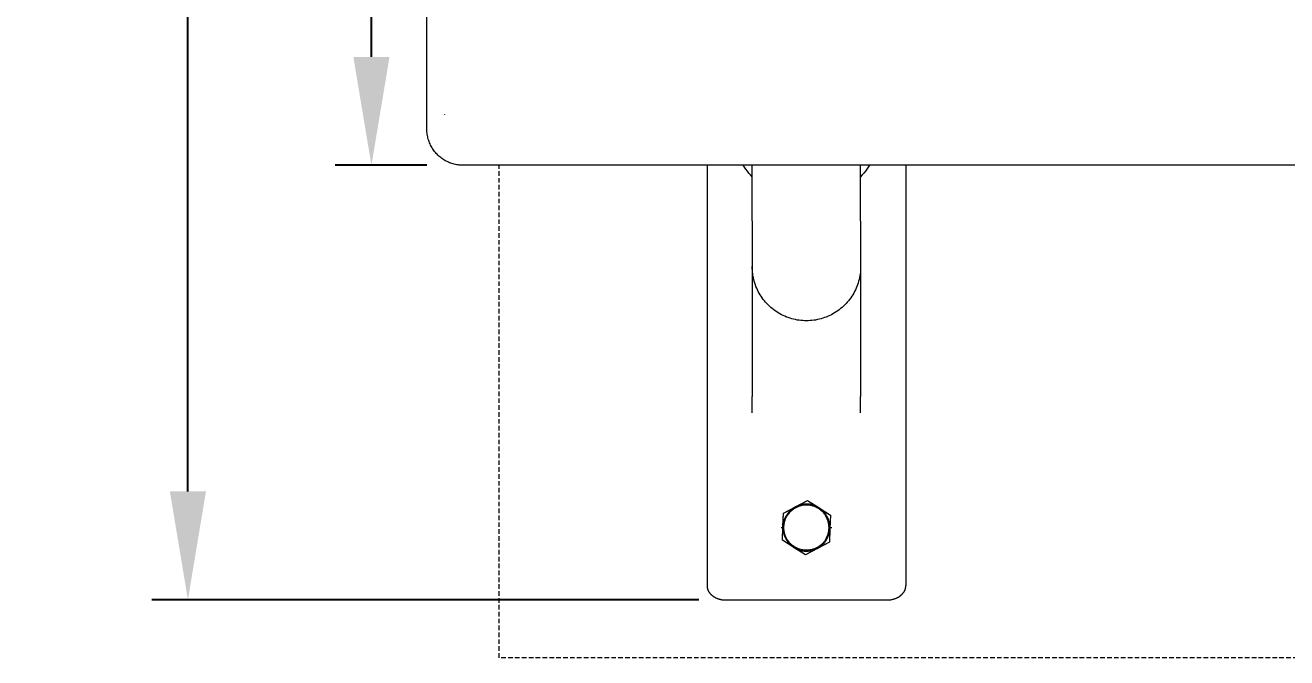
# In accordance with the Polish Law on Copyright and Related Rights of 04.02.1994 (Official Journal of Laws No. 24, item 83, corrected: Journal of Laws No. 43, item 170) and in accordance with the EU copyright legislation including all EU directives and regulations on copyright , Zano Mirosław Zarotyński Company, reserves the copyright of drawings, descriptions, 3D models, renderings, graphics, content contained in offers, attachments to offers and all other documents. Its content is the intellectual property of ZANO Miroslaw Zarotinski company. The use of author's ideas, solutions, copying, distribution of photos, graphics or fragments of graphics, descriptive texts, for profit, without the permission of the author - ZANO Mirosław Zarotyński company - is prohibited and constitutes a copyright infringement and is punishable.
# Model space of a CAD drawing. Header units: millimetres. Extents: x -779 to 3049, y 55 to 2500.
# Drawn here: x -719.5 to -370.5, y 116.7 to 291.7 of the extents above; entities that cross this region are included whole.
import ezdxf

# ---------------------------------------------------------------- set-up
doc = ezdxf.new("R2010")
doc.units = ezdxf.units.MM
doc.linetypes.add('HIDDEN', pattern=[1.905, 1.27, -0.635])
for name, color, linetype, lineweight in [('ZANO_R', 7, 'Continuous', 0), ('ZANO_R_przerywana', 7, 'HIDDEN', 0), ('ZANO_W', 1, 'Continuous', 0)]:
    doc.layers.add(name, color=color, linetype=linetype, lineweight=lineweight)
doc.styles.add('Arial', font='arial.ttf')
doc.styles.get("Standard").update_dxf_attribs({"font": 'ARIALUNI.TTF'})
doc.dimstyles.new('pl i ang', dxfattribs={"dimtxt": 50, "dimasz": 50, "dimexe": 1.25, "dimexo": 0.625, "dimgap": 10, "dimtad": 1, "dimtoh": 1, "dimtxsty": 'Standard', "dimcen": 2.5, "dimclrd": 1, "dimclre": 1, "dimclrt": 1, "dimadec": 0, "dimazin": 0, "dimtfac": 1, "dimtmove": 0, "dimatfit": 3, "dimfxl": 1, "dimarcsym": 1})

# ---------------------------------------------------------------- blocks, each defined once
blk = doc.blocks.new('*D390')
at = {"layer": 'ZANO_W', "color": 1, "lineweight": -2}
for p, q in [((-608.36, 616.98), (-633.7, 616.98)), ((-623.7, 282.91), (-623.7, 586.98)), ((-608.36, 252.91), (-633.7, 252.91))]:
    blk.add_line(p, q, dxfattribs=at)
at = {"layer": 'ZANO_W', "color": 1}
for points in [[(-618.7, 586.98), (-628.7, 586.98), (-623.7, 616.98)], [(-628.7, 282.91), (-618.7, 282.91), (-623.7, 252.91)]]:
    blk.add_solid(points, dxfattribs=at)
at = {"layer": 'ZANO_W', "color": 1, "insert": (-649.02, 434.95), "char_height": 30, "attachment_point": 5, "rotation": 90, "style": 'Arial'}
blk.add_mtext('364', dxfattribs=at)
blk = doc.blocks.new('*D391')
at = {"layer": 'ZANO_W', "color": 1, "lineweight": -2}
for p, q in [((-530.42, 792.66), (-684.47, 792.66)), ((-674.47, 162.66), (-674.47, 762.66)), ((-533.08, 132.66), (-684.47, 132.66))]:
    blk.add_line(p, q, dxfattribs=at)
at = {"layer": 'ZANO_W', "color": 1}
for points in [[(-669.47, 762.66), (-679.47, 762.66), (-674.47, 792.66)], [(-679.47, 162.66), (-669.47, 162.66), (-674.47, 132.66)]]:
    blk.add_solid(points, dxfattribs=at)
at = {"layer": 'ZANO_W', "color": 1, "insert": (-699.79, 462.66), "char_height": 30, "attachment_point": 5, "rotation": 90, "style": 'Arial'}
blk.add_mtext('660', dxfattribs=at)

msp = doc.modelspace()

# ---------------------------------------------------------------- linework, layer by layer
at = {"layer": 'ZANO_R'}
for p, q in [((-608.36, 266.35), (-608.36, 425.11)), ((-608.36, 262.87), (-608.36, 266.35)), ((-603.36, 266.91), (-603.36, 266.97)), ((-608.35, 262.53), (-608.36, 262.87)), ((-608.33, 262.18), (-608.35, 262.53)), ((-608.3, 261.83), (-608.33, 262.18)), ((-608.26, 261.49), (-608.3, 261.83)), ((-608.2, 261.14), (-608.26, 261.49)), ((-608.14, 260.8), (-608.2, 261.14)), ((-608.06, 260.46), (-608.14, 260.8)), ((-607.97, 260.12), (-608.06, 260.46)), ((-607.86, 259.79), (-607.97, 260.12)), ((-607.75, 259.46), (-607.86, 259.79)), ((-607.62, 259.14), (-607.75, 259.46)), ((-607.49, 258.82), (-607.62, 259.14)), ((-607.34, 258.5), (-607.49, 258.82)), ((-607.18, 258.19), (-607.34, 258.5)), ((-607.01, 257.89), (-607.18, 258.19)), ((-606.83, 257.59), (-607.01, 257.89)), ((-606.64, 257.3), (-606.83, 257.59)), ((-606.44, 257.01), (-606.64, 257.3)), ((-606.23, 256.73), (-606.44, 257.01)), ((-606.01, 256.46), (-606.23, 256.73)), ((-605.78, 256.2), (-606.01, 256.46)), ((-605.54, 255.95), (-605.78, 256.2)), ((-605.3, 255.7), (-605.54, 255.95)), ((-605.04, 255.46), (-605.3, 255.7)), ((-604.78, 255.24), (-605.04, 255.46)), ((-604.51, 255.02), (-604.78, 255.24)), ((-604.23, 254.81), (-604.51, 255.02)), ((-603.94, 254.61), (-604.23, 254.81)), ((-603.65, 254.42), (-603.94, 254.61)), ((-603.35, 254.24), (-603.65, 254.42)), ((-603.05, 254.07), (-603.35, 254.24)), ((-602.74, 253.91), (-603.05, 254.07)), ((-602.42, 253.77), (-602.74, 253.91)), ((-602.1, 253.63), (-602.42, 253.77)), ((-601.77, 253.51), (-602.1, 253.63)), ((-601.44, 253.4), (-601.77, 253.51)), ((-601.11, 253.29), (-601.44, 253.4)), ((-600.77, 253.21), (-601.11, 253.29)), ((-600.43, 253.13), (-600.77, 253.21)), ((-600.09, 253.06), (-600.43, 253.13)), ((-599.75, 253.01), (-600.09, 253.06)), ((-599.4, 252.97), (-599.75, 253.01)), ((-599.05, 252.94), (-599.4, 252.97)), ((-598.71, 252.92), (-599.05, 252.94)), ((-598.36, 252.91), (-598.71, 252.92)), ((-308.36, 252.91), (-598.36, 252.91)), ((-530.86, 252.91), (-530.86, 167.66)), ((-520.48, 252.35), (-520.85, 252.91)), ((-520.09, 251.8), (-520.48, 252.35)), ((-519.68, 251.27), (-520.09, 251.8)), ((-518.36, 237.5), (-518.36, 252.91)), ((-518.36, 237.5), (-518.36, 252.91)), ((-488.36, 237.5), (-488.36, 252.91)), ((-488.36, 237.5), (-488.36, 252.91)), ((-486.63, 251.8), (-487.04, 251.27)), ((-486.24, 252.35), (-486.63, 251.8)), ((-485.87, 252.91), (-486.24, 252.35)), ((-475.86, 252.91), (-475.86, 167.66)), ((-519.26, 250.74), (-519.68, 251.27)), ((-518.82, 250.23), (-519.26, 250.74)), ((-518.36, 249.74), (-518.82, 250.23)), ((-487.9, 250.23), (-488.36, 249.74)), ((-487.46, 250.74), (-487.9, 250.23)), ((-487.04, 251.27), (-487.46, 250.74)), ((-518.36, 237.46), (-518.36, 224.88)), ((-488.36, 237.46), (-488.36, 224.88)), ((-518.35, 224.37), (-518.36, 224.88)), ((-518.36, 224.88), (-518.36, 188.95)), ((-518.32, 223.86), (-518.35, 224.37)), ((-518.28, 223.35), (-518.32, 223.86)), ((-488.39, 223.86), (-488.44, 223.35)), ((-488.37, 224.37), (-488.39, 223.86)), ((-488.36, 224.88), (-488.37, 224.37)), ((-488.36, 224.78), (-488.36, 188.95)), ((-518.22, 222.84), (-518.28, 223.35)), ((-518.14, 222.33), (-518.22, 222.84)), ((-518.04, 221.83), (-518.14, 222.33)), ((-517.93, 221.33), (-518.04, 221.83)), ((-517.8, 220.83), (-517.93, 221.33)), ((-517.66, 220.34), (-517.8, 220.83)), ((-517.49, 219.86), (-517.66, 220.34)), ((-489.06, 220.34), (-489.22, 219.86)), ((-488.91, 220.83), (-489.06, 220.34)), ((-488.78, 221.33), (-488.91, 220.83)), ((-488.67, 221.83), (-488.78, 221.33)), ((-488.58, 222.33), (-488.67, 221.83)), ((-488.5, 222.84), (-488.58, 222.33)), ((-488.44, 223.35), (-488.5, 222.84)), ((-517.31, 219.38), (-517.49, 219.86)), ((-517.12, 218.91), (-517.31, 219.38)), ((-516.9, 218.44), (-517.12, 218.91)), ((-516.68, 217.98), (-516.9, 218.44)), ((-516.43, 217.53), (-516.68, 217.98)), ((-516.17, 217.09), (-516.43, 217.53)), ((-515.9, 216.66), (-516.17, 217.09)), ((-515.61, 216.23), (-515.9, 216.66)), ((-490.82, 216.66), (-491.1, 216.23)), ((-490.54, 217.09), (-490.82, 216.66)), ((-490.28, 217.53), (-490.54, 217.09)), ((-490.04, 217.98), (-490.28, 217.53)), ((-489.81, 218.44), (-490.04, 217.98)), ((-489.6, 218.91), (-489.81, 218.44)), ((-489.4, 219.38), (-489.6, 218.91)), ((-489.22, 219.86), (-489.4, 219.38)), ((-515.31, 215.82), (-515.61, 216.23)), ((-514.99, 215.42), (-515.31, 215.82)), ((-514.66, 215.02), (-514.99, 215.42)), ((-514.32, 214.64), (-514.66, 215.02)), ((-513.96, 214.28), (-514.32, 214.64)), ((-513.6, 213.92), (-513.96, 214.28)), ((-513.22, 213.58), (-513.6, 213.92)), ((-512.82, 213.25), (-513.22, 213.58)), ((-512.42, 212.93), (-512.82, 213.25)), ((-512.01, 212.63), (-512.42, 212.93)), ((-494.29, 212.93), (-494.71, 212.63)), ((-493.89, 213.25), (-494.29, 212.93)), ((-493.5, 213.58), (-493.89, 213.25)), ((-493.12, 213.92), (-493.5, 213.58)), ((-492.75, 214.28), (-493.12, 213.92)), ((-492.4, 214.64), (-492.75, 214.28)), ((-492.05, 215.02), (-492.4, 214.64)), ((-491.72, 215.42), (-492.05, 215.02)), ((-491.41, 215.82), (-491.72, 215.42)), ((-491.1, 216.23), (-491.41, 215.82)), ((-511.58, 212.34), (-512.01, 212.63)), ((-511.15, 212.07), (-511.58, 212.34)), ((-510.71, 211.81), (-511.15, 212.07)), ((-510.26, 211.56), (-510.71, 211.81)), ((-509.8, 211.34), (-510.26, 211.56)), ((-509.33, 211.12), (-509.8, 211.34)), ((-508.86, 210.93), (-509.33, 211.12)), ((-508.38, 210.75), (-508.86, 210.93)), ((-507.9, 210.58), (-508.38, 210.75)), ((-507.41, 210.44), (-507.9, 210.58)), ((-506.91, 210.31), (-507.41, 210.44)), ((-506.41, 210.2), (-506.91, 210.31)), ((-505.91, 210.1), (-506.41, 210.2)), ((-505.4, 210.02), (-505.91, 210.1)), ((-504.89, 209.96), (-505.4, 210.02)), ((-504.38, 209.92), (-504.89, 209.96)), ((-503.87, 209.89), (-504.38, 209.92)), ((-503.36, 209.88), (-503.87, 209.89)), ((-502.85, 209.89), (-503.36, 209.88)), ((-502.33, 209.92), (-502.85, 209.89)), ((-501.82, 209.96), (-502.33, 209.92)), ((-501.32, 210.02), (-501.82, 209.96)), ((-500.81, 210.1), (-501.32, 210.02)), ((-500.31, 210.2), (-500.81, 210.1)), ((-499.81, 210.31), (-500.31, 210.2)), ((-499.31, 210.44), (-499.81, 210.31)), ((-498.82, 210.58), (-499.31, 210.44)), ((-498.33, 210.75), (-498.82, 210.58)), ((-497.86, 210.93), (-498.33, 210.75)), ((-497.38, 211.12), (-497.86, 210.93)), ((-496.92, 211.34), (-497.38, 211.12)), ((-496.46, 211.56), (-496.92, 211.34)), ((-496.01, 211.81), (-496.46, 211.56)), ((-495.56, 212.07), (-496.01, 211.81)), ((-495.13, 212.34), (-495.56, 212.07)), ((-494.71, 212.63), (-495.13, 212.34)), ((-518.36, 184.38), (-518.36, 188.95)), ((-488.36, 184.38), (-488.36, 188.95)), ((-530.86, 167.66), (-530.86, 136.66)), ((-475.86, 167.66), (-475.86, 136.66)), ((-509.7, 156.67), (-506.38, 158.41)), ((-509.7, 156.67), (-506.47, 158.36)), ((-508.12, 157.08), (-508.26, 156.92)), ((-508.12, 157.08), (-508.26, 156.92)), ((-507.96, 157.24), (-508.12, 157.08)), ((-507.96, 157.24), (-508.12, 157.08)), ((-507.81, 157.39), (-507.96, 157.24)), ((-507.81, 157.39), (-507.96, 157.24)), ((-507.7, 157.15), (-507.85, 157)), ((-507.64, 157.54), (-507.81, 157.39)), ((-507.64, 157.54), (-507.81, 157.39)), ((-507.55, 157.3), (-507.7, 157.15)), ((-507.48, 157.68), (-507.64, 157.54)), ((-507.48, 157.68), (-507.64, 157.54)), ((-507.38, 157.44), (-507.55, 157.3)), ((-507.31, 157.82), (-507.48, 157.68)), ((-507.31, 157.82), (-507.48, 157.68)), ((-507.22, 157.57), (-507.38, 157.44)), ((-507.13, 157.95), (-507.31, 157.82)), ((-507.13, 157.95), (-507.31, 157.82)), ((-507.05, 157.7), (-507.22, 157.57)), ((-506.95, 158.08), (-507.13, 157.95)), ((-506.95, 158.08), (-507.13, 157.95)), ((-506.87, 157.82), (-507.05, 157.7)), ((-506.76, 158.19), (-506.95, 158.08)), ((-506.76, 158.19), (-506.95, 158.08)), ((-506.7, 157.94), (-506.87, 157.82)), ((-506.57, 158.31), (-506.76, 158.19)), ((-506.57, 158.31), (-506.76, 158.19)), ((-506.51, 158.05), (-506.7, 157.94)), ((-506.38, 158.41), (-506.57, 158.31)), ((-506.38, 158.41), (-506.57, 158.31)), ((-506.33, 158.16), (-506.51, 158.05)), ((-506.38, 158.41), (-503.06, 160.16)), ((-506.18, 158.51), (-506.38, 158.41)), ((-506.18, 158.51), (-506.38, 158.41)), ((-506.14, 158.25), (-506.33, 158.16)), ((-506.29, 158.46), (-503.06, 160.16)), ((-505.99, 158.6), (-506.18, 158.51)), ((-505.99, 158.6), (-506.18, 158.51)), ((-505.95, 158.35), (-506.14, 158.25)), ((-505.78, 158.69), (-505.99, 158.6)), ((-505.78, 158.69), (-505.99, 158.6)), ((-505.75, 158.43), (-505.95, 158.35)), ((-505.58, 158.77), (-505.78, 158.69)), ((-505.58, 158.77), (-505.78, 158.69)), ((-505.55, 158.51), (-505.75, 158.43)), ((-505.37, 158.84), (-505.58, 158.77)), ((-505.37, 158.84), (-505.58, 158.77)), ((-505.35, 158.58), (-505.55, 158.51)), ((-505.16, 158.9), (-505.37, 158.84)), ((-505.16, 158.9), (-505.37, 158.84)), ((-505.15, 158.64), (-505.35, 158.58)), ((-504.95, 158.96), (-505.16, 158.9)), ((-504.95, 158.96), (-505.16, 158.9)), ((-504.94, 158.7), (-505.15, 158.64)), ((-504.73, 159.01), (-504.95, 158.96)), ((-504.73, 159.01), (-504.95, 158.96)), ((-504.73, 158.75), (-504.94, 158.7)), ((-504.52, 159.05), (-504.73, 159.01)), ((-504.52, 159.05), (-504.73, 159.01)), ((-504.52, 158.8), (-504.73, 158.75)), ((-504.3, 159.09), (-504.52, 159.05)), ((-504.3, 159.09), (-504.52, 159.05)), ((-504.31, 158.83), (-504.52, 158.8)), ((-504.1, 158.86), (-504.31, 158.83)), ((-504.09, 159.12), (-504.3, 159.09)), ((-504.09, 159.12), (-504.3, 159.09)), ((-503.89, 158.88), (-504.1, 158.86)), ((-503.87, 159.14), (-504.09, 159.12)), ((-503.87, 159.14), (-504.09, 159.12)), ((-503.68, 158.9), (-503.89, 158.88)), ((-503.65, 159.15), (-503.87, 159.14)), ((-503.65, 159.15), (-503.87, 159.14)), ((-503.46, 158.91), (-503.68, 158.9)), ((-503.43, 159.16), (-503.65, 159.15)), ((-503.43, 159.16), (-503.65, 159.15)), ((-503.25, 158.91), (-503.46, 158.91)), ((-503.21, 159.15), (-503.43, 159.16)), ((-503.21, 159.15), (-503.43, 159.16)), ((-503.04, 158.9), (-503.25, 158.91)), ((-502.99, 159.15), (-503.21, 159.15)), ((-502.99, 159.15), (-503.21, 159.15)), ((-503.06, 160.16), (-499.97, 158.21)), ((-503.06, 160.16), (-499.89, 158.15)), ((-502.82, 158.88), (-503.04, 158.9)), ((-502.77, 159.13), (-502.99, 159.15)), ((-502.77, 159.13), (-502.99, 159.15)), ((-502.61, 158.86), (-502.82, 158.88)), ((-502.55, 159.11), (-502.77, 159.13)), ((-502.55, 159.11), (-502.77, 159.13)), ((-502.4, 158.83), (-502.61, 158.86)), ((-502.33, 159.07), (-502.55, 159.11)), ((-502.33, 159.07), (-502.55, 159.11)), ((-502.19, 158.8), (-502.4, 158.83)), ((-502.12, 159.04), (-502.33, 159.07)), ((-502.12, 159.04), (-502.33, 159.07)), ((-501.98, 158.75), (-502.19, 158.8)), ((-501.9, 158.99), (-502.12, 159.04)), ((-501.9, 158.99), (-502.12, 159.04)), ((-501.77, 158.7), (-501.98, 158.75)), ((-501.69, 158.94), (-501.9, 158.99)), ((-501.69, 158.94), (-501.9, 158.99)), ((-501.57, 158.64), (-501.77, 158.7)), ((-501.48, 158.88), (-501.69, 158.94)), ((-501.48, 158.88), (-501.69, 158.94)), ((-501.37, 158.58), (-501.57, 158.64)), ((-501.27, 158.81), (-501.48, 158.88)), ((-501.27, 158.81), (-501.48, 158.88)), ((-501.16, 158.51), (-501.37, 158.58)), ((-501.06, 158.74), (-501.27, 158.81)), ((-501.06, 158.74), (-501.27, 158.81)), ((-500.97, 158.43), (-501.16, 158.51)), ((-500.86, 158.66), (-501.06, 158.74)), ((-500.86, 158.66), (-501.06, 158.74)), ((-500.77, 158.35), (-500.97, 158.43)), ((-500.66, 158.57), (-500.86, 158.66)), ((-500.66, 158.57), (-500.86, 158.66)), ((-500.58, 158.25), (-500.77, 158.35)), ((-500.46, 158.47), (-500.66, 158.57)), ((-500.46, 158.47), (-500.66, 158.57)), ((-500.39, 158.16), (-500.58, 158.25)), ((-500.26, 158.37), (-500.46, 158.47)), ((-500.26, 158.37), (-500.46, 158.47)), ((-500.2, 158.05), (-500.39, 158.16)), ((-500.07, 158.27), (-500.26, 158.37)), ((-500.07, 158.27), (-500.26, 158.37)), ((-500.02, 157.94), (-500.2, 158.05)), ((-499.89, 158.15), (-500.07, 158.27)), ((-499.89, 158.15), (-500.07, 158.27)), ((-499.84, 157.82), (-500.02, 157.94)), ((-499.7, 158.03), (-499.89, 158.15)), ((-499.89, 158.15), (-496.71, 156.15)), ((-499.7, 158.03), (-499.89, 158.15)), ((-499.67, 157.7), (-499.84, 157.82)), ((-499.8, 158.1), (-496.71, 156.15)), ((-499.52, 157.9), (-499.7, 158.03)), ((-499.52, 157.9), (-499.7, 158.03)), ((-499.5, 157.57), (-499.67, 157.7)), ((-499.35, 157.77), (-499.52, 157.9)), ((-499.35, 157.77), (-499.52, 157.9)), ((-499.33, 157.44), (-499.5, 157.57)), ((-499.18, 157.63), (-499.35, 157.77)), ((-499.18, 157.63), (-499.35, 157.77)), ((-499.17, 157.3), (-499.33, 157.44)), ((-499.01, 157.49), (-499.18, 157.63)), ((-499.01, 157.49), (-499.18, 157.63)), ((-499.01, 157.15), (-499.17, 157.3)), ((-498.85, 157.34), (-499.01, 157.49)), ((-498.85, 157.34), (-499.01, 157.49)), ((-498.86, 157), (-499.01, 157.15)), ((-498.7, 157.18), (-498.85, 157.34)), ((-498.7, 157.18), (-498.85, 157.34)), ((-498.55, 157.02), (-498.7, 157.18)), ((-498.55, 157.02), (-498.7, 157.18)), ((-509.85, 153.02), (-509.7, 156.67)), ((-509.85, 152.92), (-509.7, 156.67)), ((-509.79, 153.57), (-509.82, 153.35)), ((-509.79, 153.57), (-509.82, 153.35)), ((-509.76, 153.79), (-509.79, 153.57)), ((-509.76, 153.79), (-509.79, 153.57)), ((-509.72, 154), (-509.76, 153.79)), ((-509.72, 154), (-509.76, 153.79)), ((-509.67, 154.22), (-509.72, 154)), ((-509.67, 154.22), (-509.72, 154)), ((-509.61, 154.43), (-509.67, 154.22)), ((-509.61, 154.43), (-509.67, 154.22)), ((-509.55, 154.64), (-509.61, 154.43)), ((-509.55, 154.64), (-509.61, 154.43)), ((-509.56, 153.4), (-509.53, 153.61)), ((-509.48, 154.85), (-509.55, 154.64)), ((-509.48, 154.85), (-509.55, 154.64)), ((-509.53, 153.61), (-509.5, 153.82)), ((-509.5, 153.82), (-509.45, 154.03)), ((-509.4, 155.05), (-509.48, 154.85)), ((-509.4, 155.05), (-509.48, 154.85)), ((-509.45, 154.03), (-509.4, 154.24)), ((-509.32, 155.26), (-509.4, 155.05)), ((-509.32, 155.26), (-509.4, 155.05)), ((-509.4, 154.24), (-509.35, 154.45)), ((-509.35, 154.45), (-509.28, 154.65)), ((-509.22, 155.46), (-509.32, 155.26)), ((-509.22, 155.46), (-509.32, 155.26)), ((-509.28, 154.65), (-509.21, 154.85)), ((-509.13, 155.65), (-509.22, 155.46)), ((-509.13, 155.65), (-509.22, 155.46)), ((-509.21, 154.85), (-509.13, 155.05)), ((-509.02, 155.85), (-509.13, 155.65)), ((-509.02, 155.85), (-509.13, 155.65)), ((-509.13, 155.05), (-509.05, 155.24)), ((-509.05, 155.24), (-508.96, 155.44)), ((-508.91, 156.03), (-509.02, 155.85)), ((-508.91, 156.03), (-509.02, 155.85)), ((-508.96, 155.44), (-508.86, 155.63)), ((-508.79, 156.22), (-508.91, 156.03)), ((-508.79, 156.22), (-508.91, 156.03)), ((-508.86, 155.63), (-508.75, 155.81)), ((-508.67, 156.4), (-508.79, 156.22)), ((-508.67, 156.4), (-508.79, 156.22)), ((-508.75, 155.81), (-508.64, 155.99)), ((-508.54, 156.58), (-508.67, 156.4)), ((-508.54, 156.58), (-508.67, 156.4)), ((-508.52, 156.17), (-508.64, 155.99)), ((-508.41, 156.75), (-508.54, 156.58)), ((-508.41, 156.75), (-508.54, 156.58)), ((-508.4, 156.35), (-508.52, 156.17)), ((-508.26, 156.92), (-508.41, 156.75)), ((-508.26, 156.92), (-508.41, 156.75)), ((-508.27, 156.52), (-508.4, 156.35)), ((-508.14, 156.68), (-508.27, 156.52)), ((-508, 156.84), (-508.14, 156.68)), ((-507.85, 157), (-508, 156.84)), ((-498.72, 156.84), (-498.86, 157)), ((-498.58, 156.68), (-498.72, 156.84)), ((-498.44, 156.52), (-498.58, 156.68)), ((-498.4, 156.86), (-498.55, 157.02)), ((-498.4, 156.86), (-498.55, 157.02)), ((-498.31, 156.35), (-498.44, 156.52)), ((-498.26, 156.69), (-498.4, 156.86)), ((-498.26, 156.69), (-498.4, 156.86)), ((-498.19, 156.17), (-498.31, 156.35)), ((-498.13, 156.52), (-498.26, 156.69)), ((-498.13, 156.52), (-498.26, 156.69)), ((-498.07, 155.99), (-498.19, 156.17)), ((-498, 156.34), (-498.13, 156.52)), ((-498, 156.34), (-498.13, 156.52)), ((-497.96, 155.81), (-498.07, 155.99)), ((-497.88, 156.15), (-498, 156.34)), ((-497.88, 156.15), (-498, 156.34)), ((-497.86, 155.63), (-497.96, 155.81)), ((-497.76, 155.97), (-497.88, 156.15)), ((-497.76, 155.97), (-497.88, 156.15)), ((-497.76, 155.44), (-497.86, 155.63)), ((-497.66, 155.78), (-497.76, 155.97)), ((-497.66, 155.78), (-497.76, 155.97)), ((-497.67, 155.24), (-497.76, 155.44)), ((-497.58, 155.05), (-497.67, 155.24)), ((-497.55, 155.58), (-497.66, 155.78)), ((-497.55, 155.58), (-497.66, 155.78)), ((-497.51, 154.85), (-497.58, 155.05)), ((-497.46, 155.38), (-497.55, 155.58)), ((-497.46, 155.38), (-497.55, 155.58)), ((-497.43, 154.65), (-497.51, 154.85)), ((-497.37, 155.18), (-497.46, 155.38)), ((-497.37, 155.18), (-497.46, 155.38)), ((-497.37, 154.44), (-497.43, 154.65)), ((-497.29, 154.98), (-497.37, 155.18)), ((-497.29, 154.98), (-497.37, 155.18)), ((-497.31, 154.24), (-497.37, 154.44)), ((-497.26, 154.03), (-497.31, 154.24)), ((-497.21, 154.77), (-497.29, 154.98)), ((-497.21, 154.77), (-497.29, 154.98)), ((-497.22, 153.82), (-497.26, 154.03)), ((-497.18, 153.61), (-497.22, 153.82)), ((-497.14, 154.56), (-497.21, 154.77)), ((-497.14, 154.56), (-497.21, 154.77)), ((-497.15, 153.4), (-497.18, 153.61)), ((-497.08, 154.35), (-497.14, 154.56)), ((-497.08, 154.35), (-497.14, 154.56)), ((-497.03, 154.14), (-497.08, 154.35)), ((-497.03, 154.14), (-497.08, 154.35)), ((-496.98, 153.93), (-497.03, 154.14)), ((-496.98, 153.93), (-497.03, 154.14)), ((-496.94, 153.71), (-496.98, 153.93)), ((-496.94, 153.71), (-496.98, 153.93)), ((-496.91, 153.49), (-496.94, 153.71)), ((-496.91, 153.49), (-496.94, 153.71)), ((-496.71, 156.15), (-496.86, 152.5)), ((-496.71, 156.15), (-496.86, 152.4)), ((-510.36, 152.66), (-509.86, 152.66)), ((-510.36, 152.66), (-509.86, 152.66)), ((-510, 149.17), (-509.85, 152.92)), ((-510, 149.17), (-509.86, 152.81)), ((-509.85, 152.92), (-509.86, 152.7)), ((-509.85, 152.92), (-509.86, 152.7)), ((-509.86, 152.7), (-509.86, 152.48)), ((-509.86, 152.7), (-509.86, 152.48)), ((-509.86, 152.48), (-509.85, 152.26)), ((-509.86, 152.48), (-509.85, 152.26)), ((-509.84, 153.13), (-509.85, 152.92)), ((-509.84, 153.13), (-509.85, 152.92)), ((-509.85, 152.26), (-509.83, 152.04)), ((-509.85, 152.26), (-509.83, 152.04)), ((-509.82, 153.35), (-509.84, 153.13)), ((-509.82, 153.35), (-509.84, 153.13)), ((-509.83, 152.04), (-509.8, 151.82)), ((-509.83, 152.04), (-509.8, 151.82)), ((-509.8, 151.82), (-509.77, 151.6)), ((-509.8, 151.82), (-509.77, 151.6)), ((-509.77, 151.6), (-509.73, 151.39)), ((-509.77, 151.6), (-509.73, 151.39)), ((-509.73, 151.39), (-509.69, 151.17)), ((-509.73, 151.39), (-509.69, 151.17)), ((-509.69, 151.17), (-509.63, 150.96)), ((-509.69, 151.17), (-509.63, 150.96)), ((-509.63, 150.96), (-509.57, 150.75)), ((-509.63, 150.96), (-509.57, 150.75)), ((-509.61, 152.76), (-509.6, 152.98)), ((-509.61, 152.55), (-509.61, 152.76)), ((-509.6, 152.34), (-509.61, 152.55)), ((-509.6, 152.98), (-509.59, 153.19)), ((-509.59, 152.12), (-509.6, 152.34)), ((-509.59, 153.19), (-509.56, 153.4)), ((-509.56, 151.91), (-509.59, 152.12)), ((-509.57, 150.75), (-509.5, 150.54)), ((-509.57, 150.75), (-509.5, 150.54)), ((-509.53, 151.7), (-509.56, 151.91)), ((-509.5, 151.49), (-509.53, 151.7)), ((-509.45, 151.28), (-509.5, 151.49)), ((-509.5, 150.54), (-509.43, 150.33)), ((-509.5, 150.54), (-509.43, 150.33)), ((-509.4, 151.07), (-509.45, 151.28)), ((-509.43, 150.33), (-509.35, 150.13)), ((-509.43, 150.33), (-509.35, 150.13)), ((-509.35, 150.87), (-509.4, 151.07)), ((-509.28, 150.66), (-509.35, 150.87)), ((-509.35, 150.13), (-509.26, 149.93)), ((-509.35, 150.13), (-509.26, 149.93)), ((-509.21, 150.46), (-509.28, 150.66)), ((-509.13, 150.26), (-509.21, 150.46)), ((-509.05, 150.07), (-509.13, 150.26)), ((-497.67, 150.07), (-497.58, 150.26)), ((-497.58, 150.26), (-497.51, 150.46)), ((-497.51, 150.46), (-497.43, 150.66)), ((-497.43, 150.66), (-497.37, 150.87)), ((-497.4, 150.06), (-497.32, 150.26)), ((-497.4, 150.06), (-497.32, 150.26)), ((-497.37, 150.87), (-497.31, 151.07)), ((-497.32, 150.26), (-497.24, 150.46)), ((-497.32, 150.26), (-497.24, 150.46)), ((-497.31, 151.07), (-497.26, 151.28)), ((-497.26, 151.28), (-497.22, 151.49)), ((-497.24, 150.46), (-497.17, 150.67)), ((-497.24, 150.46), (-497.17, 150.67)), ((-497.22, 151.49), (-497.18, 151.7)), ((-497.18, 151.7), (-497.15, 151.91)), ((-497.17, 150.67), (-497.1, 150.88)), ((-497.17, 150.67), (-497.1, 150.88)), ((-497.13, 153.19), (-497.15, 153.4)), ((-497.15, 151.91), (-497.13, 152.12)), ((-497.12, 152.98), (-497.13, 153.19)), ((-497.13, 152.12), (-497.12, 152.34)), ((-497.11, 152.76), (-497.12, 152.98)), ((-497.12, 152.34), (-497.11, 152.55)), ((-497.11, 152.55), (-497.11, 152.76)), ((-497.1, 150.88), (-497.05, 151.09)), ((-497.1, 150.88), (-497.05, 151.09)), ((-497.05, 151.09), (-497, 151.31)), ((-497.05, 151.09), (-497, 151.31)), ((-496.86, 152.4), (-497.01, 148.65)), ((-496.87, 152.29), (-497.01, 148.65)), ((-497, 151.31), (-496.96, 151.52)), ((-497, 151.31), (-496.96, 151.52)), ((-496.96, 151.52), (-496.92, 151.74)), ((-496.96, 151.52), (-496.92, 151.74)), ((-496.92, 151.74), (-496.9, 151.96)), ((-496.92, 151.74), (-496.9, 151.96)), ((-496.89, 153.27), (-496.91, 153.49)), ((-496.89, 153.27), (-496.91, 153.49)), ((-496.9, 151.96), (-496.88, 152.18)), ((-496.9, 151.96), (-496.88, 152.18)), ((-496.87, 153.05), (-496.89, 153.27)), ((-496.87, 153.05), (-496.89, 153.27)), ((-496.88, 152.18), (-496.86, 152.4)), ((-496.88, 152.18), (-496.86, 152.4)), ((-496.86, 152.84), (-496.87, 153.05)), ((-496.86, 152.84), (-496.87, 153.05)), ((-496.86, 152.62), (-496.86, 152.84)), ((-496.86, 152.62), (-496.86, 152.84)), ((-496.86, 152.4), (-496.86, 152.62)), ((-496.86, 152.4), (-496.86, 152.62)), ((-496.85, 152.66), (-496.36, 152.66)), ((-496.85, 152.66), (-496.36, 152.66)), ((-506.92, 147.22), (-510, 149.17)), ((-506.83, 147.16), (-510, 149.17)), ((-509.26, 149.93), (-509.16, 149.73)), ((-509.26, 149.93), (-509.16, 149.73)), ((-509.16, 149.73), (-509.06, 149.54)), ((-509.16, 149.73), (-509.06, 149.54)), ((-509.06, 149.54), (-508.95, 149.35)), ((-509.06, 149.54), (-508.95, 149.35)), ((-508.96, 149.88), (-509.05, 150.07)), ((-508.86, 149.69), (-508.96, 149.88)), ((-508.95, 149.35), (-508.84, 149.16)), ((-508.95, 149.35), (-508.84, 149.16)), ((-508.75, 149.5), (-508.86, 149.69)), ((-508.84, 149.16), (-508.72, 148.98)), ((-508.84, 149.16), (-508.72, 148.98)), ((-508.64, 149.32), (-508.75, 149.5)), ((-508.72, 148.98), (-508.59, 148.8)), ((-508.72, 148.98), (-508.59, 148.8)), ((-508.53, 149.14), (-508.64, 149.32)), ((-508.59, 148.8), (-508.46, 148.62)), ((-508.59, 148.8), (-508.46, 148.62)), ((-508.4, 148.97), (-508.53, 149.14)), ((-508.46, 148.62), (-508.32, 148.45)), ((-508.46, 148.62), (-508.32, 148.45)), ((-508.27, 148.8), (-508.4, 148.97)), ((-508.32, 148.45), (-508.17, 148.29)), ((-508.32, 148.45), (-508.17, 148.29)), ((-508.14, 148.63), (-508.27, 148.8)), ((-508.17, 148.29), (-508.02, 148.13)), ((-508.17, 148.29), (-508.02, 148.13)), ((-508, 148.47), (-508.14, 148.63)), ((-508.02, 148.13), (-507.87, 147.97)), ((-508.02, 148.13), (-507.87, 147.97)), ((-507.85, 148.31), (-508, 148.47)), ((-507.87, 147.97), (-507.7, 147.82)), ((-507.87, 147.97), (-507.7, 147.82)), ((-507.7, 148.16), (-507.85, 148.31)), ((-507.55, 148.02), (-507.7, 148.16)), ((-507.7, 147.82), (-507.54, 147.68)), ((-507.7, 147.82), (-507.54, 147.68)), ((-507.39, 147.88), (-507.55, 148.02)), ((-507.54, 147.68), (-507.37, 147.54)), ((-507.54, 147.68), (-507.37, 147.54)), ((-507.22, 147.74), (-507.39, 147.88)), ((-507.37, 147.54), (-507.19, 147.41)), ((-507.37, 147.54), (-507.19, 147.41)), ((-507.05, 147.61), (-507.22, 147.74)), ((-507.19, 147.41), (-507.01, 147.28)), ((-507.19, 147.41), (-507.01, 147.28)), ((-506.88, 147.49), (-507.05, 147.61)), ((-507.01, 147.28), (-506.83, 147.16)), ((-507.01, 147.28), (-506.83, 147.16)), ((-506.7, 147.37), (-506.88, 147.49)), ((-506.83, 147.16), (-506.64, 147.05)), ((-503.66, 145.16), (-506.83, 147.16)), ((-506.83, 147.16), (-506.64, 147.05)), ((-503.66, 145.16), (-506.74, 147.11)), ((-506.51, 147.26), (-506.7, 147.37)), ((-506.64, 147.05), (-506.45, 146.94)), ((-506.64, 147.05), (-506.45, 146.94)), ((-506.33, 147.16), (-506.51, 147.26)), ((-506.45, 146.94), (-506.26, 146.84)), ((-506.45, 146.94), (-506.26, 146.84)), ((-506.14, 147.06), (-506.33, 147.16)), ((-506.26, 146.84), (-506.06, 146.74)), ((-506.26, 146.84), (-506.06, 146.74)), ((-505.95, 146.97), (-506.14, 147.06)), ((-506.06, 146.74), (-505.86, 146.66)), ((-506.06, 146.74), (-505.86, 146.66)), ((-505.75, 146.88), (-505.95, 146.97)), ((-505.86, 146.66), (-505.65, 146.57)), ((-505.86, 146.66), (-505.65, 146.57)), ((-505.55, 146.8), (-505.75, 146.88)), ((-505.35, 146.73), (-505.55, 146.8)), ((-505.15, 146.67), (-505.35, 146.73)), ((-504.94, 146.61), (-505.15, 146.67)), ((-504.73, 146.56), (-504.94, 146.61)), ((-500.34, 146.9), (-503.66, 145.16)), ((-500.43, 146.85), (-503.66, 145.16)), ((-501.78, 146.61), (-501.98, 146.56)), ((-501.57, 146.67), (-501.78, 146.61)), ((-501.37, 146.73), (-501.57, 146.67)), ((-501.17, 146.8), (-501.37, 146.73)), ((-500.97, 146.88), (-501.17, 146.8)), ((-501.14, 146.55), (-500.93, 146.63)), ((-501.14, 146.55), (-500.93, 146.63)), ((-500.77, 146.97), (-500.97, 146.88)), ((-500.93, 146.63), (-500.73, 146.71)), ((-500.93, 146.63), (-500.73, 146.71)), ((-500.58, 147.06), (-500.77, 146.97)), ((-500.73, 146.71), (-500.53, 146.8)), ((-500.73, 146.71), (-500.53, 146.8)), ((-500.39, 147.16), (-500.58, 147.06)), ((-500.53, 146.8), (-500.34, 146.9)), ((-500.53, 146.8), (-500.34, 146.9)), ((-500.2, 147.26), (-500.39, 147.16)), ((-497.01, 148.65), (-500.34, 146.9)), ((-500.34, 146.9), (-500.14, 147.01)), ((-500.34, 146.9), (-500.14, 147.01)), ((-497.01, 148.65), (-500.25, 146.95)), ((-500.02, 147.37), (-500.2, 147.26)), ((-500.14, 147.01), (-499.95, 147.12)), ((-500.14, 147.01), (-499.95, 147.12)), ((-499.84, 147.49), (-500.02, 147.37)), ((-499.95, 147.12), (-499.77, 147.24)), ((-499.95, 147.12), (-499.77, 147.24)), ((-499.67, 147.61), (-499.84, 147.49)), ((-499.77, 147.24), (-499.59, 147.36)), ((-499.77, 147.24), (-499.59, 147.36)), ((-499.5, 147.74), (-499.67, 147.61)), ((-499.59, 147.36), (-499.41, 147.49)), ((-499.59, 147.36), (-499.41, 147.49)), ((-499.33, 147.88), (-499.5, 147.74)), ((-499.41, 147.49), (-499.24, 147.63)), ((-499.41, 147.49), (-499.24, 147.63)), ((-499.17, 148.02), (-499.33, 147.88)), ((-499.24, 147.63), (-499.07, 147.77)), ((-499.24, 147.63), (-499.07, 147.77)), ((-499.02, 148.16), (-499.17, 148.02)), ((-499.07, 147.77), (-498.91, 147.92)), ((-499.07, 147.77), (-498.91, 147.92)), ((-498.86, 148.31), (-499.02, 148.16)), ((-498.91, 147.92), (-498.75, 148.07)), ((-498.91, 147.92), (-498.75, 148.07)), ((-498.72, 148.47), (-498.86, 148.31)), ((-498.75, 148.07), (-498.6, 148.23)), ((-498.75, 148.07), (-498.6, 148.23)), ((-498.58, 148.63), (-498.72, 148.47)), ((-498.6, 148.23), (-498.45, 148.39)), ((-498.6, 148.23), (-498.45, 148.39)), ((-498.44, 148.79), (-498.58, 148.63)), ((-498.45, 148.39), (-498.31, 148.56)), ((-498.45, 148.39), (-498.31, 148.56)), ((-498.31, 148.96), (-498.44, 148.79)), ((-498.19, 149.14), (-498.31, 148.96)), ((-498.31, 148.56), (-498.18, 148.73)), ((-498.31, 148.56), (-498.18, 148.73)), ((-498.07, 149.32), (-498.19, 149.14)), ((-498.18, 148.73), (-498.05, 148.91)), ((-498.18, 148.73), (-498.05, 148.91)), ((-498.07, 149.32), (-497.96, 149.5)), ((-498.05, 148.91), (-497.92, 149.09)), ((-498.05, 148.91), (-497.92, 149.09)), ((-497.96, 149.5), (-497.86, 149.69)), ((-497.92, 149.09), (-497.81, 149.28)), ((-497.92, 149.09), (-497.81, 149.28)), ((-497.86, 149.69), (-497.76, 149.88)), ((-497.81, 149.28), (-497.69, 149.47)), ((-497.81, 149.28), (-497.69, 149.47)), ((-497.76, 149.88), (-497.67, 150.07)), ((-497.69, 149.47), (-497.59, 149.66)), ((-497.69, 149.47), (-497.59, 149.66)), ((-497.59, 149.66), (-497.49, 149.86)), ((-497.59, 149.66), (-497.49, 149.86)), ((-497.49, 149.86), (-497.4, 150.06)), ((-497.49, 149.86), (-497.4, 150.06)), ((-505.65, 146.57), (-505.45, 146.5)), ((-505.65, 146.57), (-505.45, 146.5)), ((-505.45, 146.5), (-505.24, 146.43)), ((-505.45, 146.5), (-505.24, 146.43)), ((-505.24, 146.43), (-505.03, 146.37)), ((-505.24, 146.43), (-505.03, 146.37)), ((-505.03, 146.37), (-504.81, 146.32)), ((-505.03, 146.37), (-504.81, 146.32)), ((-504.81, 146.32), (-504.6, 146.28)), ((-504.81, 146.32), (-504.6, 146.28)), ((-504.53, 146.52), (-504.73, 146.56)), ((-504.6, 146.28), (-504.38, 146.24)), ((-504.6, 146.28), (-504.38, 146.24)), ((-504.32, 146.48), (-504.53, 146.52)), ((-504.38, 146.24), (-504.16, 146.21)), ((-504.38, 146.24), (-504.16, 146.21)), ((-504.1, 146.45), (-504.32, 146.48)), ((-504.16, 146.21), (-503.95, 146.18)), ((-504.16, 146.21), (-503.95, 146.18)), ((-503.89, 146.43), (-504.1, 146.45)), ((-503.95, 146.18), (-503.73, 146.17)), ((-503.95, 146.18), (-503.73, 146.17)), ((-503.68, 146.41), (-503.89, 146.43)), ((-503.73, 146.17), (-503.51, 146.16)), ((-503.73, 146.17), (-503.51, 146.16)), ((-503.47, 146.41), (-503.68, 146.41)), ((-503.51, 146.16), (-503.29, 146.16)), ((-503.51, 146.16), (-503.29, 146.16)), ((-503.25, 146.41), (-503.47, 146.41)), ((-503.29, 146.16), (-503.07, 146.16)), ((-503.29, 146.16), (-503.07, 146.16)), ((-503.04, 146.41), (-503.25, 146.41)), ((-503.07, 146.16), (-502.85, 146.18)), ((-503.07, 146.16), (-502.85, 146.18)), ((-502.83, 146.43), (-503.04, 146.41)), ((-502.85, 146.18), (-502.63, 146.2)), ((-502.85, 146.18), (-502.63, 146.2)), ((-502.61, 146.45), (-502.83, 146.43)), ((-502.63, 146.2), (-502.41, 146.23)), ((-502.63, 146.2), (-502.41, 146.23)), ((-502.4, 146.48), (-502.61, 146.45)), ((-502.41, 146.23), (-502.2, 146.26)), ((-502.41, 146.23), (-502.2, 146.26)), ((-502.19, 146.52), (-502.4, 146.48)), ((-502.2, 146.26), (-501.98, 146.3)), ((-502.2, 146.26), (-501.98, 146.3)), ((-501.98, 146.56), (-502.19, 146.52)), ((-501.98, 146.3), (-501.77, 146.35)), ((-501.98, 146.3), (-501.77, 146.35)), ((-501.77, 146.35), (-501.56, 146.41)), ((-501.77, 146.35), (-501.56, 146.41)), ((-501.56, 146.41), (-501.35, 146.48)), ((-501.56, 146.41), (-501.35, 146.48)), ((-501.35, 146.48), (-501.14, 146.55)), ((-501.35, 146.48), (-501.14, 146.55)), ((-530.86, 136.66), (-530.86, 136.56)), ((-530.86, 136.56), (-530.85, 136.46)), ((-530.85, 136.46), (-530.84, 136.36)), ((-530.84, 136.36), (-530.83, 136.26)), ((-530.83, 136.26), (-530.82, 136.16)), ((-530.82, 136.16), (-530.8, 136.07)), ((-475.91, 136.07), (-475.9, 136.16)), ((-475.9, 136.16), (-475.88, 136.26)), ((-475.88, 136.26), (-475.87, 136.36)), ((-475.87, 136.36), (-475.86, 136.46)), ((-475.86, 136.56), (-475.86, 136.66)), ((-475.86, 136.46), (-475.86, 136.56)), ((-530.8, 136.07), (-530.78, 135.97)), ((-530.78, 135.97), (-530.76, 135.87)), ((-530.76, 135.87), (-530.73, 135.77)), ((-530.73, 135.77), (-530.7, 135.68)), ((-530.7, 135.68), (-530.67, 135.58)), ((-530.67, 135.58), (-530.63, 135.48)), ((-530.63, 135.48), (-530.59, 135.39)), ((-530.59, 135.39), (-530.55, 135.29)), ((-530.55, 135.29), (-530.51, 135.2)), ((-530.51, 135.2), (-530.46, 135.11)), ((-530.46, 135.11), (-530.41, 135.02)), ((-530.41, 135.02), (-530.35, 134.93)), ((-530.35, 134.93), (-530.3, 134.84)), ((-530.3, 134.84), (-530.24, 134.75)), ((-530.24, 134.75), (-530.18, 134.66)), ((-530.18, 134.66), (-530.11, 134.58)), ((-530.11, 134.58), (-530.05, 134.49)), ((-530.05, 134.49), (-529.98, 134.41)), ((-529.98, 134.41), (-529.91, 134.33)), ((-529.91, 134.33), (-529.83, 134.25)), ((-529.83, 134.25), (-529.76, 134.18)), ((-529.76, 134.18), (-529.68, 134.1)), ((-529.68, 134.1), (-529.6, 134.03)), ((-529.6, 134.03), (-529.52, 133.96)), ((-529.52, 133.96), (-529.44, 133.89)), ((-529.44, 133.89), (-529.35, 133.82)), ((-529.35, 133.82), (-529.26, 133.75)), ((-529.26, 133.75), (-529.17, 133.69)), ((-529.17, 133.69), (-529.08, 133.62)), ((-529.08, 133.62), (-528.98, 133.56)), ((-528.98, 133.56), (-528.89, 133.5)), ((-528.89, 133.5), (-528.79, 133.44)), ((-528.79, 133.44), (-528.69, 133.39)), ((-528.69, 133.39), (-528.59, 133.34)), ((-528.59, 133.34), (-528.48, 133.28)), ((-528.48, 133.28), (-528.38, 133.23)), ((-528.38, 133.23), (-528.27, 133.18)), ((-528.27, 133.18), (-528.16, 133.13)), ((-528.16, 133.13), (-528.04, 133.09)), ((-528.04, 133.09), (-527.93, 133.04)), ((-527.93, 133.04), (-527.82, 133)), ((-527.82, 133), (-527.7, 132.96)), ((-527.7, 132.96), (-527.58, 132.93)), ((-527.58, 132.93), (-527.46, 132.89)), ((-527.46, 132.89), (-527.34, 132.86)), ((-527.34, 132.86), (-527.22, 132.83)), ((-527.22, 132.83), (-527.1, 132.8)), ((-527.1, 132.8), (-526.98, 132.78)), ((-526.98, 132.78), (-526.86, 132.75)), ((-526.86, 132.75), (-526.73, 132.73)), ((-526.73, 132.73), (-526.61, 132.71)), ((-526.61, 132.71), (-526.48, 132.7)), ((-526.48, 132.7), (-526.36, 132.69)), ((-526.36, 132.69), (-526.24, 132.68)), ((-526.24, 132.68), (-526.11, 132.67)), ((-526.11, 132.67), (-525.99, 132.66)), ((-525.99, 132.66), (-525.86, 132.66)), ((-525.86, 132.66), (-525.74, 132.66)), ((-525.74, 132.66), (-520.42, 132.66)), ((-520.42, 132.66), (-519.45, 132.66)), ((-519.45, 132.66), (-487.26, 132.66)), ((-487.26, 132.66), (-486.29, 132.66)), ((-486.29, 132.66), (-480.98, 132.66)), ((-480.98, 132.66), (-480.86, 132.66)), ((-480.86, 132.66), (-480.73, 132.66)), ((-480.73, 132.66), (-480.61, 132.67)), ((-480.61, 132.67), (-480.48, 132.68)), ((-480.48, 132.68), (-480.36, 132.69)), ((-480.36, 132.69), (-480.23, 132.7)), ((-480.23, 132.7), (-480.11, 132.71)), ((-480.11, 132.71), (-479.98, 132.73)), ((-479.98, 132.73), (-479.86, 132.75)), ((-479.86, 132.75), (-479.74, 132.78)), ((-479.74, 132.78), (-479.62, 132.8)), ((-479.62, 132.8), (-479.49, 132.83)), ((-479.49, 132.83), (-479.37, 132.86)), ((-479.37, 132.86), (-479.25, 132.89)), ((-479.25, 132.89), (-479.13, 132.93)), ((-479.13, 132.93), (-479.01, 132.96)), ((-479.01, 132.96), (-478.9, 133)), ((-478.9, 133), (-478.78, 133.04)), ((-478.78, 133.04), (-478.67, 133.09)), ((-478.67, 133.09), (-478.56, 133.13)), ((-478.56, 133.13), (-478.45, 133.18)), ((-478.45, 133.18), (-478.34, 133.23)), ((-478.34, 133.23), (-478.23, 133.28)), ((-478.23, 133.28), (-478.12, 133.34)), ((-478.12, 133.34), (-478.02, 133.39)), ((-478.02, 133.39), (-477.93, 133.44)), ((-477.93, 133.44), (-477.83, 133.5)), ((-477.83, 133.5), (-477.73, 133.56)), ((-477.73, 133.56), (-477.64, 133.62)), ((-477.64, 133.62), (-477.55, 133.69)), ((-477.55, 133.69), (-477.46, 133.75)), ((-477.46, 133.75), (-477.37, 133.82)), ((-477.37, 133.82), (-477.28, 133.89)), ((-477.28, 133.89), (-477.2, 133.96)), ((-477.2, 133.96), (-477.12, 134.03)), ((-477.12, 134.03), (-477.04, 134.1)), ((-477.04, 134.1), (-476.96, 134.18)), ((-476.96, 134.18), (-476.88, 134.25)), ((-476.88, 134.25), (-476.81, 134.33)), ((-476.81, 134.33), (-476.74, 134.41)), ((-476.74, 134.41), (-476.67, 134.49)), ((-476.67, 134.49), (-476.6, 134.58)), ((-476.6, 134.58), (-476.54, 134.66)), ((-476.54, 134.66), (-476.48, 134.75)), ((-476.48, 134.75), (-476.42, 134.84)), ((-476.42, 134.84), (-476.36, 134.93)), ((-476.36, 134.93), (-476.31, 135.02)), ((-476.31, 135.02), (-476.26, 135.11)), ((-476.26, 135.11), (-476.21, 135.2)), ((-476.21, 135.2), (-476.16, 135.29)), ((-476.16, 135.29), (-476.12, 135.39)), ((-476.12, 135.39), (-476.08, 135.48)), ((-476.08, 135.48), (-476.05, 135.58)), ((-476.05, 135.58), (-476.01, 135.68)), ((-476.01, 135.68), (-475.98, 135.77)), ((-475.98, 135.77), (-475.96, 135.87)), ((-475.96, 135.87), (-475.93, 135.97)), ((-475.93, 135.97), (-475.91, 136.07))]:
    msp.add_line(p, q, dxfattribs=at)
at = {"layer": 'ZANO_R_przerywana'}
for p, q in [((-588.36, 116.66), (-588.36, 252.91)), ((-28.36, 116.66), (-588.36, 116.66))]:
    msp.add_line(p, q, dxfattribs=at)

# ---------------------------------------------------------------- dimensions: what is measured, and where the dimension line sits
at = {"layer": 'ZANO_W'}
for base, p1, p2, picture, middle in [((-674.47, 792.66), (-523.08, 132.66), (-520.42, 792.66), '*D391', (-699.79, 462.66)), ((-623.7, 616.98), (-598.36, 252.91), (-598.36, 616.98), '*D390', (-649.02, 434.95))]:
    dim = msp.add_linear_dim(base=base, p1=p1, p2=p2, angle=90, dimstyle='pl i ang', override={"dimtxt": 30, "dimasz": 30, "dimexe": 10, "dimexo": 10, "dimtoh": 0, "dimdec": 0, "dimtxsty": 'Arial', "dimtdec": 0, "dimtmove": 1}, dxfattribs=at)
    dim.commit()
    dim.dimension.update_dxf_attribs({"geometry": picture, "text_midpoint": middle})

doc.saveas('drawing.dxf')
